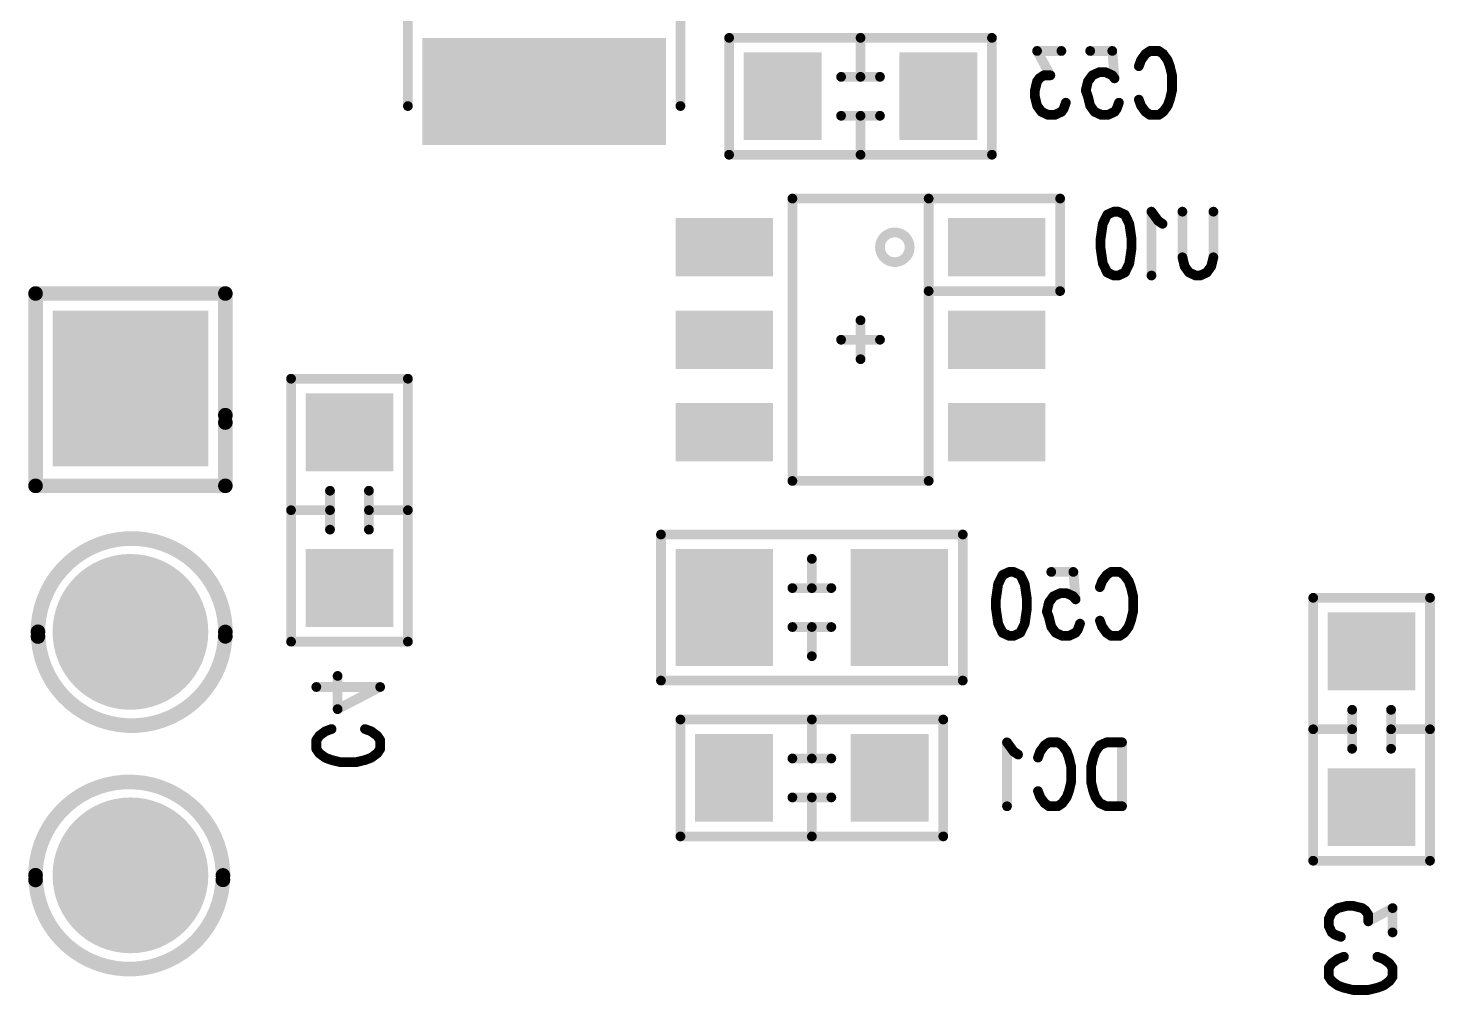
# Model space of a CAD drawing. Extents: x 100 to 144.1, y 92.5 to 144.1.
# Drawn here: x 113.45 to 127.9, y 102.27 to 112.2 of the extents above; entities that cross this region are included whole.
import ezdxf

# ---------------------------------------------------------------- set-up
doc = ezdxf.new("R2010")
doc.units = 0
doc.layers.get('0').update_dxf_attribs({"linetype": 'CONTINUOUS'})
doc.layers.add('MASK-BOTTOM_PHO', color=6, linetype='CONTINUOUS')
doc.layers.add('SILK-BOTTOM_PHO', color=12, linetype='CONTINUOUS')

# ---------------------------------------------------------------- blocks, each defined once
blk = doc.blocks.new('SQUARE_28')
blk.add_solid([(0.799972, 0.799972), (0.799972, -0.799972), (-0.799972, 0.799972), (-0.799972, -0.799972)])
blk = doc.blocks.new('ROUND_49')
at = {"const_width": 0.799972}
blk.add_lwpolyline([(-0.399986, 0, 1), (0.399986, 0, 1)], format="xyb", close=True, dxfattribs=at)
blk = doc.blocks.new('SQUARE_33')
blk.add_solid([(0.499998, 0.499998), (0.499998, -0.499998), (-0.499998, 0.499998), (-0.499998, -0.499998)])
blk = doc.blocks.new('SQUARE_122')
blk.add_solid([(0.299974, 0.299974), (0.299974, -0.299974), (-0.299974, 0.299974), (-0.299974, -0.299974)])
blk = doc.blocks.new('SQUARE_152')
blk.add_solid([(0.550036, 0.550036), (0.550036, -0.550036), (-0.550036, 0.550036), (-0.550036, -0.550036)])
blk = doc.blocks.new('SQUARE_160')
blk.add_solid([(0.40005, 0.40005), (0.40005, -0.40005), (-0.40005, 0.40005), (-0.40005, -0.40005)])
blk = doc.blocks.new('ROUND_1')
at = {"const_width": 0.050038}
blk.add_lwpolyline([(-0.025018, 0, 1), (0.025018, 0, 1)], format="xyb", close=True, dxfattribs=at)
blk = doc.blocks.new('ROUND_61')
at = {"const_width": 0.075056}
blk.add_lwpolyline([(-0.037528, 0, 1), (0.037528, 0, 1)], format="xyb", close=True, dxfattribs=at)

msp = doc.modelspace()

# ---------------------------------------------------------------- linework, layer by layer
at = {"layer": 'MASK-BOTTOM_PHO'}
for points, const_width in [([(118.050056, 111.549942), (119.450104, 111.549942)], 1.100072), ([(121.19991, 111.549942), (121.19991, 111.45012)], 0.8001), ([(122.80011, 111.549942), (122.80011, 111.45012)], 0.8001), ([(120.800114, 109.949996), (120.400064, 109.949996)], 0.599948), ([(123.599956, 109.949996), (123.199906, 109.949996)], 0.599948), ([(120.800114, 109.000036), (120.400064, 109.000036)], 0.599948), ([(123.599956, 109.000036), (123.199906, 109.000036)], 0.599948), ([(116.700046, 108.050076), (116.800122, 108.050076)], 0.8001), ([(120.800114, 108.050076), (120.400064, 108.050076)], 0.599948), ([(123.599956, 108.050076), (123.199906, 108.050076)], 0.599948), ([(116.700046, 106.449876), (116.800122, 106.449876)], 0.8001), ([(120.599962, 106.350054), (120.599962, 106.149902)], 0.999996), ([(122.40006, 106.350054), (122.40006, 106.149902)], 0.999996), ([(127.299974, 105.79989), (127.199898, 105.79989)], 0.8001), ([(120.700038, 104.549956), (120.700038, 104.44988)], 0.8001), ([(122.299984, 104.549956), (122.299984, 104.44988)], 0.8001), ([(127.299974, 104.199944), (127.199898, 104.199944)], 0.8001)]:
    msp.add_lwpolyline(points, dxfattribs=dict(at, const_width=const_width))
at = {"layer": 'SILK-BOTTOM_PHO'}
for points, const_width in [([(117.350032, 114.599974), (117.350032, 111.400082)], 0.100076), ([(120.149874, 111.400082), (120.149874, 114.599974)], 0.100076), ([(123.35002, 112.100106), (120.65, 112.100106)], 0.100076), ([(120.65, 112.100106), (120.65, 110.899956)], 0.100076), ([(122.00001, 112.100106), (122.00001, 111.700056)], 0.100076), ([(123.35002, 110.899956), (123.35002, 112.100106)], 0.100076), ([(124.06376, 111.96574), (123.81357, 111.96574)], 0.100076), ([(123.81357, 111.96574), (123.949968, 111.71555)], 0.100076), ([(124.359162, 111.96574), (124.586238, 111.96574)], 0.100076), ([(124.586238, 111.96574), (124.609098, 111.684308)], 0.100076), ([(124.92736, 111.934498), (124.972826, 111.96574)], 0.100076), ([(124.972826, 111.96574), (125.063758, 111.96574)], 0.100076), ([(125.063758, 111.96574), (125.10897, 111.934498)], 0.100076), ([(124.859034, 111.809276), (124.881894, 111.87176)], 0.100076), ([(124.881894, 111.87176), (124.92736, 111.934498)], 0.100076), ([(125.10897, 111.934498), (125.154436, 111.87176)], 0.100076), ([(125.154436, 111.87176), (125.177296, 111.809276)], 0.100076), ([(125.177296, 111.809276), (125.199902, 111.71555)], 0.100076), ([(121.800112, 111.700056), (122.199908, 111.700056)], 0.100076), ([(123.83643, 111.684308), (123.81357, 111.653066)], 0.100076), ([(123.881896, 111.71555), (123.83643, 111.684308)], 0.100076), ([(123.949968, 111.71555), (123.881896, 111.71555)], 0.100076), ([(124.381768, 111.71555), (124.336302, 111.653066)], 0.100076), ([(124.450094, 111.746792), (124.381768, 111.71555)], 0.100076), ([(124.518166, 111.746792), (124.450094, 111.746792)], 0.100076), ([(124.586238, 111.71555), (124.518166, 111.746792)], 0.100076), ([(124.609098, 111.684308), (124.586238, 111.71555)], 0.100076), ([(125.199902, 111.71555), (125.199902, 111.55934)], 0.100076), ([(123.81357, 111.653066), (123.790964, 111.55934)], 0.100076), ([(123.790964, 111.55934), (123.790964, 111.496856)], 0.100076), ([(124.336302, 111.653066), (124.313696, 111.55934)], 0.100076), ([(124.313696, 111.55934), (124.336302, 111.496856)], 0.100076), ([(125.199902, 111.55934), (125.177296, 111.465614)], 0.100076), ([(123.790964, 111.496856), (123.81357, 111.40313)], 0.100076), ([(123.81357, 111.40313), (123.859036, 111.340646)], 0.100076), ([(124.06376, 111.340646), (124.086366, 111.371888)], 0.100076), ([(124.086366, 111.371888), (124.108972, 111.434372)], 0.100076), ([(124.336302, 111.496856), (124.359162, 111.40313)], 0.100076), ([(124.359162, 111.40313), (124.404628, 111.340646)], 0.100076), ([(124.609098, 111.340646), (124.631704, 111.371888)], 0.100076), ([(124.631704, 111.371888), (124.654564, 111.434372)], 0.100076), ([(124.881894, 111.40313), (124.859034, 111.465614)], 0.100076), ([(124.92736, 111.340646), (124.881894, 111.40313)], 0.100076), ([(125.154436, 111.40313), (125.10897, 111.340646)], 0.100076), ([(125.177296, 111.465614), (125.154436, 111.40313)], 0.100076), ([(121.800112, 111.300006), (122.199908, 111.300006)], 0.100076), ([(122.00001, 110.899956), (122.00001, 111.300006)], 0.100076), ([(123.859036, 111.340646), (123.927362, 111.309404)], 0.100076), ([(123.927362, 111.309404), (123.995434, 111.309404)], 0.100076), ([(123.995434, 111.309404), (124.06376, 111.340646)], 0.100076), ([(124.404628, 111.340646), (124.4727, 111.309404)], 0.100076), ([(124.4727, 111.309404), (124.541026, 111.309404)], 0.100076), ([(124.541026, 111.309404), (124.609098, 111.340646)], 0.100076), ([(124.972826, 111.309404), (124.92736, 111.340646)], 0.100076), ([(125.063758, 111.309404), (124.972826, 111.309404)], 0.100076), ([(125.10897, 111.340646), (125.063758, 111.309404)], 0.100076), ([(120.65, 110.899956), (123.35002, 110.899956)], 0.100076), ([(122.700034, 110.450122), (121.299986, 110.450122)], 0.100076), ([(121.299986, 110.450122), (121.299986, 107.54995)], 0.100076), ([(122.700034, 107.54995), (122.700034, 110.450122)], 0.100076), ([(122.700034, 110.450122), (122.700034, 109.499908)], 0.100076), ([(124.050044, 110.450122), (122.700034, 110.450122)], 0.100076), ([(124.050044, 109.499908), (124.050044, 110.450122)], 0.100076), ([(124.488702, 110.190534), (124.534168, 110.28426)], 0.100076), ([(124.534168, 110.28426), (124.60224, 110.315502)], 0.100076), ([(124.60224, 110.315502), (124.647706, 110.315502)], 0.100076), ([(124.647706, 110.315502), (124.716032, 110.28426)], 0.100076), ([(124.716032, 110.28426), (124.761244, 110.190534)], 0.100076), ([(125.0569, 110.221776), (124.988574, 110.315502)], 0.100076), ([(124.988574, 110.315502), (124.988574, 109.65942)], 0.100076), ([(125.102366, 110.190534), (125.0569, 110.221776)], 0.100076), ([(125.306836, 109.846872), (125.306836, 110.315502)], 0.100076), ([(125.625098, 110.315502), (125.625098, 109.846872)], 0.100076), ([(124.465842, 110.034324), (124.488702, 110.190534)], 0.100076), ([(124.761244, 110.190534), (124.784104, 110.034324)], 0.100076), ([(124.465842, 109.940598), (124.465842, 110.034324)], 0.100076), ([(124.488702, 109.784388), (124.465842, 109.940598)], 0.100076), ([(124.784104, 109.940598), (124.761244, 109.784388)], 0.100076), ([(124.784104, 110.034324), (124.784104, 109.940598)], 0.100076), ([(124.534168, 109.690662), (124.488702, 109.784388)], 0.100076), ([(124.761244, 109.784388), (124.716032, 109.690662)], 0.100076), ([(125.329442, 109.753146), (125.306836, 109.846872)], 0.100076), ([(125.625098, 109.846872), (125.602238, 109.753146)], 0.100076), ([(124.60224, 109.65942), (124.534168, 109.690662)], 0.100076), ([(124.647706, 109.65942), (124.60224, 109.65942)], 0.100076), ([(124.716032, 109.690662), (124.647706, 109.65942)], 0.100076), ([(125.374908, 109.690662), (125.329442, 109.753146)], 0.100076), ([(125.443234, 109.65942), (125.374908, 109.690662)], 0.100076), ([(125.4887, 109.65942), (125.443234, 109.65942)], 0.100076), ([(125.556772, 109.690662), (125.4887, 109.65942)], 0.100076), ([(125.602238, 109.753146), (125.556772, 109.690662)], 0.100076), ([(115.475004, 109.475016), (113.525046, 109.475016)], 0.150114), ([(113.525046, 109.475016), (113.525046, 107.499912)], 0.150114), ([(115.475004, 108.149898), (115.475004, 109.475016)], 0.150114), ([(122.700034, 109.499908), (124.050044, 109.499908)], 0.100076), ([(122.00001, 109.199934), (122.00001, 108.799884)], 0.100076), ([(121.800112, 109.000036), (122.199908, 109.000036)], 0.100076), ([(117.350032, 108.599986), (116.149882, 108.599986)], 0.100076), ([(116.149882, 108.599986), (116.149882, 105.899966)], 0.100076), ([(117.350032, 105.899966), (117.350032, 108.599986)], 0.100076), ([(115.475004, 107.499912), (115.475004, 108.225082)], 0.150114), ([(113.525046, 107.499912), (115.475004, 107.499912)], 0.150114), ([(121.299986, 107.54995), (122.700034, 107.54995)], 0.100076), ([(116.549932, 107.050078), (116.549932, 107.449874)], 0.100076), ([(116.949982, 107.050078), (116.949982, 107.449874)], 0.100076), ([(116.149882, 107.249976), (116.549932, 107.249976)], 0.100076), ([(117.350032, 107.249976), (116.949982, 107.249976)], 0.100076), ([(123.050046, 107.00004), (119.949976, 107.00004)], 0.100076), ([(119.949976, 107.00004), (119.949976, 105.499916)], 0.100076), ([(123.050046, 105.499916), (123.050046, 107.00004)], 0.100076), ([(121.499884, 106.449876), (121.499884, 106.750104)], 0.100076), ([(123.458986, 106.584496), (123.527312, 106.615738)], 0.100076), ([(123.527312, 106.615738), (123.572778, 106.615738)], 0.100076), ([(123.572778, 106.615738), (123.64085, 106.584496)], 0.100076), ([(123.959112, 106.615738), (124.186442, 106.615738)], 0.100076), ([(124.186442, 106.615738), (124.209048, 106.334306)], 0.100076), ([(124.52731, 106.584496), (124.572776, 106.615738)], 0.100076), ([(124.572776, 106.615738), (124.663708, 106.615738)], 0.100076), ([(124.663708, 106.615738), (124.709174, 106.584496)], 0.100076), ([(123.390914, 106.334306), (123.41352, 106.490516)], 0.100076), ([(123.41352, 106.490516), (123.458986, 106.584496)], 0.100076), ([(123.64085, 106.584496), (123.686316, 106.490516)], 0.100076), ([(123.686316, 106.490516), (123.709176, 106.334306)], 0.100076), ([(124.458984, 106.459274), (124.481844, 106.521758)], 0.100076), ([(124.481844, 106.521758), (124.52731, 106.584496)], 0.100076), ([(124.709174, 106.584496), (124.75464, 106.521758)], 0.100076), ([(124.75464, 106.521758), (124.777246, 106.459274)], 0.100076), ([(124.777246, 106.459274), (124.800106, 106.365548)], 0.100076), ([(121.299986, 106.449876), (121.700036, 106.449876)], 0.100076), ([(123.390914, 106.24058), (123.390914, 106.334306)], 0.100076), ([(123.709176, 106.334306), (123.709176, 106.24058)], 0.100076), ([(123.981718, 106.365548), (123.936252, 106.303064)], 0.100076), ([(124.050044, 106.39679), (123.981718, 106.365548)], 0.100076), ([(124.118116, 106.39679), (124.050044, 106.39679)], 0.100076), ([(124.186442, 106.365548), (124.118116, 106.39679)], 0.100076), ([(124.209048, 106.334306), (124.186442, 106.365548)], 0.100076), ([(124.800106, 106.365548), (124.800106, 106.209338)], 0.100076), ([(126.649988, 106.350054), (126.649988, 103.650034)], 0.100076), ([(127.849884, 106.350054), (126.649988, 106.350054)], 0.100076), ([(127.849884, 103.650034), (127.849884, 106.350054)], 0.100076), ([(123.41352, 106.08437), (123.390914, 106.24058)], 0.100076), ([(123.709176, 106.24058), (123.686316, 106.08437)], 0.100076), ([(123.936252, 106.303064), (123.913646, 106.209338)], 0.100076), ([(123.913646, 106.209338), (123.936252, 106.146854)], 0.100076), ([(124.800106, 106.209338), (124.777246, 106.115612)], 0.100076), ([(121.299986, 106.05008), (121.700036, 106.05008)], 0.100076), ([(121.499884, 106.05008), (121.499884, 105.750106)], 0.100076), ([(123.458986, 105.990644), (123.41352, 106.08437)], 0.100076), ([(123.686316, 106.08437), (123.64085, 105.990644)], 0.100076), ([(123.936252, 106.146854), (123.959112, 106.053128)], 0.100076), ([(123.959112, 106.053128), (124.004578, 105.990644)], 0.100076), ([(124.209048, 105.990644), (124.231908, 106.021886)], 0.100076), ([(124.231908, 106.021886), (124.254514, 106.08437)], 0.100076), ([(124.481844, 106.053128), (124.458984, 106.115612)], 0.100076), ([(124.52731, 105.990644), (124.481844, 106.053128)], 0.100076), ([(124.75464, 106.053128), (124.709174, 105.990644)], 0.100076), ([(124.777246, 106.115612), (124.75464, 106.053128)], 0.100076), ([(116.149882, 105.899966), (117.350032, 105.899966)], 0.100076), ([(123.527312, 105.959402), (123.458986, 105.990644)], 0.100076), ([(123.572778, 105.959402), (123.527312, 105.959402)], 0.100076), ([(123.64085, 105.990644), (123.572778, 105.959402)], 0.100076), ([(124.004578, 105.990644), (124.07265, 105.959402)], 0.100076), ([(124.07265, 105.959402), (124.140976, 105.959402)], 0.100076), ([(124.140976, 105.959402), (124.209048, 105.990644)], 0.100076), ([(124.572776, 105.959402), (124.52731, 105.990644)], 0.100076), ([(124.663708, 105.959402), (124.572776, 105.959402)], 0.100076), ([(124.709174, 105.990644), (124.663708, 105.959402)], 0.100076), ([(116.628164, 105.2068), (116.628164, 105.547668)], 0.100076), ([(119.949976, 105.499916), (123.050046, 105.499916)], 0.100076), ([(117.065552, 105.43413), (116.40947, 105.43413)], 0.100076), ([(117.065552, 105.43413), (116.628164, 105.2068)], 0.100076), ([(127.050038, 105.199942), (127.050038, 104.799892)], 0.100076), ([(127.450088, 105.199942), (127.450088, 104.799892)], 0.100076), ([(122.849894, 105.10012), (120.149874, 105.10012)], 0.100076), ([(120.149874, 105.10012), (120.149874, 103.89997)], 0.100076), ([(121.499884, 105.10012), (121.499884, 104.70007)], 0.100076), ([(122.849894, 103.89997), (122.849894, 105.10012)], 0.100076), ([(116.40947, 104.888538), (116.440712, 104.934004)], 0.100076), ([(116.40947, 104.797606), (116.40947, 104.888538)], 0.100076), ([(116.440712, 104.934004), (116.503196, 104.97947)], 0.100076), ([(116.503196, 104.97947), (116.56568, 105.00233)], 0.100076), ([(116.909342, 105.00233), (116.971826, 104.97947)], 0.100076), ([(116.971826, 104.97947), (117.03431, 104.934004)], 0.100076), ([(117.03431, 104.934004), (117.065552, 104.888538)], 0.100076), ([(117.065552, 104.888538), (117.065552, 104.797606)], 0.100076), ([(123.572778, 104.771952), (123.504452, 104.865678)], 0.100076), ([(123.504452, 104.865678), (123.504452, 104.209342)], 0.100076), ([(123.890786, 104.834436), (123.936252, 104.865678)], 0.100076), ([(123.936252, 104.865678), (124.027184, 104.865678)], 0.100076), ([(124.027184, 104.865678), (124.07265, 104.834436)], 0.100076), ([(124.52731, 104.865678), (124.458984, 104.834436)], 0.100076), ([(124.686314, 104.865678), (124.52731, 104.865678)], 0.100076), ([(124.686314, 104.865678), (124.686314, 104.209342)], 0.100076), ([(126.649988, 105.000044), (127.050038, 105.000044)], 0.100076), ([(127.849884, 105.000044), (127.450088, 105.000044)], 0.100076), ([(116.440712, 104.752394), (116.40947, 104.797606)], 0.100076), ([(116.503196, 104.706928), (116.440712, 104.752394)], 0.100076), ([(117.03431, 104.752394), (116.971826, 104.706928)], 0.100076), ([(117.065552, 104.797606), (117.03431, 104.752394)], 0.100076), ([(123.618244, 104.74071), (123.572778, 104.771952)], 0.100076), ([(123.822714, 104.709468), (123.845574, 104.771952)], 0.100076), ([(123.845574, 104.771952), (123.890786, 104.834436)], 0.100076), ([(124.07265, 104.834436), (124.118116, 104.771952)], 0.100076), ([(124.118116, 104.771952), (124.140976, 104.709468)], 0.100076), ([(124.413518, 104.771952), (124.390912, 104.709468)], 0.100076), ([(124.458984, 104.834436), (124.413518, 104.771952)], 0.100076), ([(116.56568, 104.684068), (116.503196, 104.706928)], 0.100076), ([(116.659406, 104.661462), (116.56568, 104.684068)], 0.100076), ([(116.815616, 104.661462), (116.659406, 104.661462)], 0.100076), ([(116.909342, 104.684068), (116.815616, 104.661462)], 0.100076), ([(116.971826, 104.706928), (116.909342, 104.684068)], 0.100076), ([(121.299986, 104.70007), (121.700036, 104.70007)], 0.100076), ([(124.140976, 104.709468), (124.163582, 104.615742)], 0.100076), ([(124.163582, 104.615742), (124.163582, 104.459278)], 0.100076), ([(124.390912, 104.709468), (124.368306, 104.615742)], 0.100076), ([(124.368306, 104.615742), (124.368306, 104.459278)], 0.100076), ([(124.163582, 104.459278), (124.140976, 104.365552)], 0.100076), ([(124.368306, 104.459278), (124.390912, 104.365552)], 0.100076), ([(121.299986, 104.30002), (121.700036, 104.30002)], 0.100076), ([(121.499884, 103.89997), (121.499884, 104.30002)], 0.100076), ([(123.845574, 104.303068), (123.822714, 104.365552)], 0.100076), ([(123.890786, 104.240584), (123.845574, 104.303068)], 0.100076), ([(124.118116, 104.303068), (124.07265, 104.240584)], 0.100076), ([(124.140976, 104.365552), (124.118116, 104.303068)], 0.100076), ([(124.390912, 104.365552), (124.413518, 104.303068)], 0.100076), ([(124.413518, 104.303068), (124.458984, 104.240584)], 0.100076), ([(123.936252, 104.209342), (123.890786, 104.240584)], 0.100076), ([(124.027184, 104.209342), (123.936252, 104.209342)], 0.100076), ([(124.07265, 104.240584), (124.027184, 104.209342)], 0.100076), ([(124.458984, 104.240584), (124.52731, 104.209342)], 0.100076), ([(124.52731, 104.209342), (124.686314, 104.209342)], 0.100076), ([(120.149874, 103.89997), (122.849894, 103.89997)], 0.100076), ([(126.649988, 103.650034), (127.849884, 103.650034)], 0.100076), ([(126.903226, 103.163624), (126.840742, 103.118158)], 0.100076), ([(126.996952, 103.186484), (126.903226, 103.163624)], 0.100076), ([(127.059436, 103.186484), (126.996952, 103.186484)], 0.100076), ([(127.153162, 103.163624), (127.059436, 103.186484)], 0.100076), ([(127.184404, 103.141018), (127.153162, 103.163624)], 0.100076), ([(127.215646, 103.095552), (127.184404, 103.141018)], 0.100076), ([(127.465582, 103.163624), (127.215646, 103.027226)], 0.100076), ([(127.465582, 102.913688), (127.465582, 103.163624)], 0.100076), ([(126.840742, 103.118158), (126.8095, 103.050086)], 0.100076), ([(126.8095, 103.050086), (126.8095, 102.98176)], 0.100076), ([(127.215646, 103.027226), (127.215646, 103.095552)], 0.100076), ([(126.8095, 102.98176), (126.840742, 102.913688)], 0.100076), ([(126.840742, 102.913688), (126.871984, 102.890828)], 0.100076), ([(126.871984, 102.890828), (126.934468, 102.868222)], 0.100076), ([(126.8095, 102.54996), (126.840742, 102.595426)], 0.100076), ([(126.840742, 102.595426), (126.903226, 102.640892)], 0.100076), ([(126.903226, 102.640892), (126.96571, 102.663752)], 0.100076), ([(127.309372, 102.663752), (127.371856, 102.640892)], 0.100076), ([(127.371856, 102.640892), (127.43434, 102.595426)], 0.100076), ([(127.43434, 102.595426), (127.465582, 102.54996)], 0.100076), ([(126.8095, 102.459028), (126.8095, 102.54996)], 0.100076), ([(126.840742, 102.413562), (126.8095, 102.459028)], 0.100076), ([(126.903226, 102.368096), (126.840742, 102.413562)], 0.100076), ([(127.43434, 102.413562), (127.371856, 102.368096)], 0.100076), ([(127.465582, 102.459028), (127.43434, 102.413562)], 0.100076), ([(127.465582, 102.54996), (127.465582, 102.459028)], 0.100076), ([(126.96571, 102.34549), (126.903226, 102.368096)], 0.100076), ([(127.059436, 102.32263), (126.96571, 102.34549)], 0.100076), ([(127.215646, 102.32263), (127.059436, 102.32263)], 0.100076), ([(127.309372, 102.34549), (127.215646, 102.32263)], 0.100076), ([(127.371856, 102.368096), (127.309372, 102.34549)], 0.100076)]:
    msp.add_lwpolyline(points, dxfattribs=dict(at, const_width=const_width))
at = {"layer": 'SILK-BOTTOM_PHO', "const_width": 0.100076}
msp.add_lwpolyline([(122.199908, 109.949996, 1), (122.504708, 109.949996, 1)], format="xyb", close=True, dxfattribs=at)
at = {"layer": 'SILK-BOTTOM_PHO', "const_width": 0.150114}
for points in [[(115.475004, 105.954068, 1.0454531), (113.549938, 105.95229)], [(113.549938, 106.001058, 1.000792), (115.475004, 105.999534)], [(115.450112, 103.453946, 1.0455973), (113.525046, 103.452422)], [(113.525046, 103.50119, 1.000924), (115.450112, 103.499412)]]:
    msp.add_lwpolyline(points, format="xyb", dxfattribs=at)

# ---------------------------------------------------------------- block references
at = {"layer": 'MASK-BOTTOM_PHO'}
for name, p in [('SQUARE_152', (118.050056, 111.549942)), ('SQUARE_152', (119.450104, 111.549942)), ('SQUARE_160', (121.19991, 111.549942)), ('SQUARE_160', (121.19991, 111.45012)), ('SQUARE_160', (122.80011, 111.549942)), ('SQUARE_160', (122.80011, 111.45012)), ('SQUARE_122', (120.400064, 109.949996)), ('SQUARE_122', (120.800114, 109.949996)), ('SQUARE_122', (123.199906, 109.949996)), ('SQUARE_122', (123.599956, 109.949996)), ('SQUARE_28', (114.499898, 108.49991)), ('SQUARE_122', (120.400064, 109.000036)), ('SQUARE_122', (120.800114, 109.000036)), ('SQUARE_122', (123.199906, 109.000036)), ('SQUARE_122', (123.599956, 109.000036)), ('SQUARE_160', (116.700046, 108.050076)), ('SQUARE_160', (116.800122, 108.050076)), ('SQUARE_122', (120.400064, 108.050076)), ('SQUARE_122', (120.800114, 108.050076)), ('SQUARE_122', (123.199906, 108.050076)), ('SQUARE_122', (123.599956, 108.050076)), ('ROUND_49', (114.499898, 106.000042)), ('SQUARE_160', (116.700046, 106.449876)), ('SQUARE_160', (116.800122, 106.449876)), ('SQUARE_33', (120.599962, 106.350054)), ('SQUARE_33', (122.40006, 106.350054)), ('SQUARE_33', (120.599962, 106.149902)), ('SQUARE_33', (122.40006, 106.149902)), ('SQUARE_160', (127.199898, 105.79989)), ('SQUARE_160', (127.299974, 105.79989)), ('SQUARE_160', (120.700038, 104.549956)), ('SQUARE_160', (122.299984, 104.549956)), ('SQUARE_160', (120.700038, 104.44988)), ('SQUARE_160', (122.299984, 104.44988)), ('SQUARE_160', (127.199898, 104.199944)), ('SQUARE_160', (127.299974, 104.199944)), ('ROUND_49', (114.499898, 103.49992))]:
    msp.add_blockref(name, p, dxfattribs=at)
at = {"layer": 'SILK-BOTTOM_PHO'}
for name, p in [('ROUND_1', (120.65, 112.100106)), ('ROUND_1', (122.00001, 112.100106)), ('ROUND_1', (123.35002, 112.100106)), ('ROUND_1', (123.81357, 111.96574)), ('ROUND_1', (124.06376, 111.96574)), ('ROUND_1', (124.359162, 111.96574)), ('ROUND_1', (124.586238, 111.96574)), ('ROUND_1', (124.972826, 111.96574)), ('ROUND_1', (125.063758, 111.96574)), ('ROUND_1', (124.859034, 111.809276)), ('ROUND_1', (124.881894, 111.87176)), ('ROUND_1', (124.92736, 111.934498)), ('ROUND_1', (125.10897, 111.934498)), ('ROUND_1', (125.154436, 111.87176)), ('ROUND_1', (125.177296, 111.809276)), ('ROUND_1', (121.800112, 111.700056)), ('ROUND_1', (122.00001, 111.700056)), ('ROUND_1', (122.199908, 111.700056)), ('ROUND_1', (123.83643, 111.684308)), ('ROUND_1', (123.881896, 111.71555)), ('ROUND_1', (123.949968, 111.71555)), ('ROUND_1', (124.381768, 111.71555)), ('ROUND_1', (124.450094, 111.746792)), ('ROUND_1', (124.518166, 111.746792)), ('ROUND_1', (124.586238, 111.71555)), ('ROUND_1', (124.609098, 111.684308)), ('ROUND_1', (125.199902, 111.71555)), ('ROUND_1', (123.790964, 111.55934)), ('ROUND_1', (123.81357, 111.653066)), ('ROUND_1', (124.313696, 111.55934)), ('ROUND_1', (124.336302, 111.653066)), ('ROUND_1', (125.199902, 111.55934)), ('ROUND_1', (117.350032, 111.400082)), ('ROUND_1', (120.149874, 111.400082)), ('ROUND_1', (123.790964, 111.496856)), ('ROUND_1', (123.81357, 111.40313)), ('ROUND_1', (124.086366, 111.371888)), ('ROUND_1', (124.108972, 111.434372)), ('ROUND_1', (124.336302, 111.496856)), ('ROUND_1', (124.359162, 111.40313)), ('ROUND_1', (124.631704, 111.371888)), ('ROUND_1', (124.654564, 111.434372)), ('ROUND_1', (124.859034, 111.465614)), ('ROUND_1', (124.881894, 111.40313)), ('ROUND_1', (125.154436, 111.40313)), ('ROUND_1', (125.177296, 111.465614)), ('ROUND_1', (121.800112, 111.300006)), ('ROUND_1', (122.00001, 111.300006)), ('ROUND_1', (122.199908, 111.300006)), ('ROUND_1', (123.859036, 111.340646)), ('ROUND_1', (123.927362, 111.309404)), ('ROUND_1', (123.995434, 111.309404)), ('ROUND_1', (124.06376, 111.340646)), ('ROUND_1', (124.404628, 111.340646)), ('ROUND_1', (124.4727, 111.309404)), ('ROUND_1', (124.541026, 111.309404)), ('ROUND_1', (124.609098, 111.340646)), ('ROUND_1', (124.92736, 111.340646)), ('ROUND_1', (124.972826, 111.309404)), ('ROUND_1', (125.063758, 111.309404)), ('ROUND_1', (125.10897, 111.340646)), ('ROUND_1', (120.65, 110.899956)), ('ROUND_1', (120.65, 110.899956)), ('ROUND_1', (122.00001, 110.899956)), ('ROUND_1', (123.35002, 110.899956)), ('ROUND_1', (121.299986, 110.450122)), ('ROUND_1', (122.700034, 110.450122)), ('ROUND_1', (122.700034, 110.450122)), ('ROUND_1', (122.700034, 110.450122)), ('ROUND_1', (124.050044, 110.450122)), ('ROUND_1', (124.534168, 110.28426)), ('ROUND_1', (124.60224, 110.315502)), ('ROUND_1', (124.647706, 110.315502)), ('ROUND_1', (124.647706, 110.315502)), ('ROUND_1', (124.716032, 110.28426)), ('ROUND_1', (124.988574, 110.315502)), ('ROUND_1', (125.0569, 110.221776)), ('ROUND_1', (125.306836, 110.315502)), ('ROUND_1', (125.625098, 110.315502)), ('ROUND_1', (124.488702, 110.190534)), ('ROUND_1', (124.761244, 110.190534)), ('ROUND_1', (125.102366, 110.190534)), ('ROUND_1', (124.465842, 110.034324)), ('ROUND_1', (124.465842, 109.940598)), ('ROUND_1', (124.784104, 110.034324)), ('ROUND_1', (124.784104, 109.940598)), ('ROUND_1', (124.488702, 109.784388)), ('ROUND_1', (124.761244, 109.784388)), ('ROUND_1', (125.306836, 109.846872)), ('ROUND_1', (125.625098, 109.846872)), ('ROUND_1', (124.534168, 109.690662)), ('ROUND_1', (124.60224, 109.65942)), ('ROUND_1', (124.647706, 109.65942)), ('ROUND_1', (124.716032, 109.690662)), ('ROUND_1', (124.988574, 109.65942)), ('ROUND_1', (125.329442, 109.753146)), ('ROUND_1', (125.374908, 109.690662)), ('ROUND_1', (125.443234, 109.65942)), ('ROUND_1', (125.4887, 109.65942)), ('ROUND_1', (125.556772, 109.690662)), ('ROUND_1', (125.602238, 109.753146)), ('ROUND_61', (113.525046, 109.475016)), ('ROUND_61', (115.475004, 109.475016)), ('ROUND_1', (122.700034, 109.499908)), ('ROUND_1', (124.050044, 109.499908)), ('ROUND_1', (122.00001, 109.199934)), ('ROUND_1', (121.800112, 109.000036)), ('ROUND_1', (122.199908, 109.000036)), ('ROUND_1', (122.00001, 108.799884)), ('ROUND_1', (116.149882, 108.599986)), ('ROUND_1', (117.350032, 108.599986)), ('ROUND_61', (115.475004, 108.225082)), ('ROUND_61', (115.475004, 108.149898)), ('ROUND_61', (113.525046, 107.499912)), ('ROUND_61', (115.475004, 107.499912)), ('ROUND_1', (121.299986, 107.54995)), ('ROUND_1', (122.700034, 107.54995)), ('ROUND_1', (116.549932, 107.449874)), ('ROUND_1', (116.949982, 107.449874)), ('ROUND_1', (116.149882, 107.249976)), ('ROUND_1', (116.549932, 107.249976)), ('ROUND_1', (116.949982, 107.249976)), ('ROUND_1', (117.350032, 107.249976)), ('ROUND_1', (116.549932, 107.050078)), ('ROUND_1', (116.949982, 107.050078)), ('ROUND_1', (119.949976, 107.00004)), ('ROUND_1', (123.050046, 107.00004)), ('ROUND_1', (121.499884, 106.750104)), ('ROUND_1', (123.527312, 106.615738)), ('ROUND_1', (123.572778, 106.615738)), ('ROUND_1', (123.572778, 106.615738)), ('ROUND_1', (123.959112, 106.615738)), ('ROUND_1', (124.186442, 106.615738)), ('ROUND_1', (124.572776, 106.615738)), ('ROUND_1', (124.663708, 106.615738)), ('ROUND_1', (123.41352, 106.490516)), ('ROUND_1', (123.458986, 106.584496)), ('ROUND_1', (123.64085, 106.584496)), ('ROUND_1', (123.686316, 106.490516)), ('ROUND_1', (124.458984, 106.459274)), ('ROUND_1', (124.481844, 106.521758)), ('ROUND_1', (124.52731, 106.584496)), ('ROUND_1', (124.709174, 106.584496)), ('ROUND_1', (124.75464, 106.521758)), ('ROUND_1', (124.777246, 106.459274)), ('ROUND_1', (121.299986, 106.449876)), ('ROUND_1', (121.499884, 106.449876)), ('ROUND_1', (121.700036, 106.449876)), ('ROUND_1', (123.390914, 106.334306)), ('ROUND_1', (123.709176, 106.334306)), ('ROUND_1', (123.981718, 106.365548)), ('ROUND_1', (124.050044, 106.39679)), ('ROUND_1', (124.118116, 106.39679)), ('ROUND_1', (124.186442, 106.365548)), ('ROUND_1', (124.209048, 106.334306)), ('ROUND_1', (124.800106, 106.365548)), ('ROUND_1', (126.649988, 106.350054)), ('ROUND_1', (126.649988, 106.350054)), ('ROUND_1', (127.849884, 106.350054)), ('ROUND_1', (123.390914, 106.24058)), ('ROUND_1', (123.709176, 106.24058)), ('ROUND_1', (123.913646, 106.209338)), ('ROUND_1', (123.936252, 106.303064)), ('ROUND_1', (124.800106, 106.209338)), ('ROUND_61', (113.549938, 106.001058)), ('ROUND_61', (115.475004, 105.999534)), ('ROUND_1', (121.299986, 106.05008)), ('ROUND_1', (121.499884, 106.05008)), ('ROUND_1', (121.700036, 106.05008)), ('ROUND_1', (123.41352, 106.08437)), ('ROUND_1', (123.686316, 106.08437)), ('ROUND_1', (123.936252, 106.146854)), ('ROUND_1', (123.959112, 106.053128)), ('ROUND_1', (124.231908, 106.021886)), ('ROUND_1', (124.254514, 106.08437)), ('ROUND_1', (124.458984, 106.115612)), ('ROUND_1', (124.481844, 106.053128)), ('ROUND_1', (124.75464, 106.053128)), ('ROUND_1', (124.777246, 106.115612)), ('ROUND_61', (113.549938, 105.95229)), ('ROUND_61', (115.475004, 105.954068)), ('ROUND_1', (116.149882, 105.899966)), ('ROUND_1', (117.350032, 105.899966)), ('ROUND_1', (117.350032, 105.899966)), ('ROUND_1', (123.458986, 105.990644)), ('ROUND_1', (123.527312, 105.959402)), ('ROUND_1', (123.572778, 105.959402)), ('ROUND_1', (123.64085, 105.990644)), ('ROUND_1', (124.004578, 105.990644)), ('ROUND_1', (124.07265, 105.959402)), ('ROUND_1', (124.140976, 105.959402)), ('ROUND_1', (124.209048, 105.990644)), ('ROUND_1', (124.52731, 105.990644)), ('ROUND_1', (124.572776, 105.959402)), ('ROUND_1', (124.663708, 105.959402)), ('ROUND_1', (124.709174, 105.990644)), ('ROUND_1', (121.499884, 105.750106)), ('ROUND_1', (116.628164, 105.547668)), ('ROUND_1', (119.949976, 105.499916)), ('ROUND_1', (119.949976, 105.499916)), ('ROUND_1', (123.050046, 105.499916)), ('ROUND_1', (116.40947, 105.43413)), ('ROUND_1', (117.065552, 105.43413)), ('ROUND_1', (117.065552, 105.43413)), ('ROUND_1', (116.628164, 105.2068)), ('ROUND_1', (127.050038, 105.199942)), ('ROUND_1', (127.450088, 105.199942)), ('ROUND_1', (120.149874, 105.10012)), ('ROUND_1', (121.499884, 105.10012)), ('ROUND_1', (122.849894, 105.10012)), ('ROUND_1', (116.40947, 104.888538)), ('ROUND_1', (116.440712, 104.934004)), ('ROUND_1', (116.503196, 104.97947)), ('ROUND_1', (116.56568, 105.00233)), ('ROUND_1', (116.909342, 105.00233)), ('ROUND_1', (116.971826, 104.97947)), ('ROUND_1', (117.03431, 104.934004)), ('ROUND_1', (117.065552, 104.888538)), ('ROUND_1', (123.504452, 104.865678)), ('ROUND_1', (123.936252, 104.865678)), ('ROUND_1', (124.027184, 104.865678)), ('ROUND_1', (124.52731, 104.865678)), ('ROUND_1', (124.686314, 104.865678)), ('ROUND_1', (124.686314, 104.865678)), ('ROUND_1', (126.649988, 105.000044)), ('ROUND_1', (127.050038, 105.000044)), ('ROUND_1', (127.450088, 105.000044)), ('ROUND_1', (127.849884, 105.000044)), ('ROUND_1', (116.40947, 104.797606)), ('ROUND_1', (116.440712, 104.752394)), ('ROUND_1', (117.03431, 104.752394)), ('ROUND_1', (117.065552, 104.797606)), ('ROUND_1', (123.572778, 104.771952)), ('ROUND_1', (123.618244, 104.74071)), ('ROUND_1', (123.845574, 104.771952)), ('ROUND_1', (123.890786, 104.834436)), ('ROUND_1', (124.07265, 104.834436)), ('ROUND_1', (124.118116, 104.771952)), ('ROUND_1', (124.413518, 104.771952)), ('ROUND_1', (124.458984, 104.834436)), ('ROUND_1', (127.050038, 104.799892)), ('ROUND_1', (127.450088, 104.799892)), ('ROUND_1', (116.503196, 104.706928)), ('ROUND_1', (116.56568, 104.684068)), ('ROUND_1', (116.659406, 104.661462)), ('ROUND_1', (116.815616, 104.661462)), ('ROUND_1', (116.909342, 104.684068)), ('ROUND_1', (116.971826, 104.706928)), ('ROUND_1', (121.299986, 104.70007)), ('ROUND_1', (121.499884, 104.70007)), ('ROUND_1', (121.700036, 104.70007)), ('ROUND_1', (123.822714, 104.709468)), ('ROUND_1', (124.140976, 104.709468)), ('ROUND_1', (124.163582, 104.615742)), ('ROUND_1', (124.368306, 104.615742)), ('ROUND_1', (124.390912, 104.709468)), ('ROUND_1', (124.163582, 104.459278)), ('ROUND_1', (124.368306, 104.459278)), ('ROUND_1', (121.299986, 104.30002)), ('ROUND_1', (121.499884, 104.30002)), ('ROUND_1', (121.700036, 104.30002)), ('ROUND_1', (123.822714, 104.365552)), ('ROUND_1', (123.845574, 104.303068)), ('ROUND_1', (124.118116, 104.303068)), ('ROUND_1', (124.140976, 104.365552)), ('ROUND_1', (124.390912, 104.365552)), ('ROUND_1', (124.413518, 104.303068)), ('ROUND_1', (123.504452, 104.209342)), ('ROUND_1', (123.890786, 104.240584)), ('ROUND_1', (123.936252, 104.209342)), ('ROUND_1', (124.027184, 104.209342)), ('ROUND_1', (124.07265, 104.240584)), ('ROUND_1', (124.458984, 104.240584)), ('ROUND_1', (124.52731, 104.209342)), ('ROUND_1', (124.686314, 104.209342)), ('ROUND_1', (124.686314, 104.209342)), ('ROUND_1', (120.149874, 103.89997)), ('ROUND_1', (120.149874, 103.89997)), ('ROUND_1', (121.499884, 103.89997)), ('ROUND_1', (122.849894, 103.89997)), ('ROUND_1', (126.649988, 103.650034)), ('ROUND_1', (127.849884, 103.650034)), ('ROUND_61', (113.525046, 103.50119)), ('ROUND_61', (113.525046, 103.452422)), ('ROUND_61', (115.450112, 103.499412)), ('ROUND_61', (115.450112, 103.453946)), ('ROUND_1', (126.903226, 103.163624)), ('ROUND_1', (126.996952, 103.186484)), ('ROUND_1', (127.059436, 103.186484)), ('ROUND_1', (127.153162, 103.163624)), ('ROUND_1', (127.184404, 103.141018)), ('ROUND_1', (127.465582, 103.163624)), ('ROUND_1', (126.8095, 103.050086)), ('ROUND_1', (126.840742, 103.118158)), ('ROUND_1', (127.215646, 103.095552)), ('ROUND_1', (127.215646, 103.027226)), ('ROUND_1', (126.8095, 102.98176)), ('ROUND_1', (126.840742, 102.913688)), ('ROUND_1', (126.871984, 102.890828)), ('ROUND_1', (126.934468, 102.868222)), ('ROUND_1', (127.465582, 102.913688)), ('ROUND_1', (126.840742, 102.595426)), ('ROUND_1', (126.903226, 102.640892)), ('ROUND_1', (126.96571, 102.663752)), ('ROUND_1', (127.309372, 102.663752)), ('ROUND_1', (127.371856, 102.640892)), ('ROUND_1', (127.43434, 102.595426)), ('ROUND_1', (126.8095, 102.54996)), ('ROUND_1', (126.8095, 102.459028)), ('ROUND_1', (126.840742, 102.413562)), ('ROUND_1', (127.43434, 102.413562)), ('ROUND_1', (127.465582, 102.54996)), ('ROUND_1', (127.465582, 102.459028)), ('ROUND_1', (126.903226, 102.368096)), ('ROUND_1', (126.96571, 102.34549)), ('ROUND_1', (127.059436, 102.32263)), ('ROUND_1', (127.215646, 102.32263)), ('ROUND_1', (127.309372, 102.34549)), ('ROUND_1', (127.371856, 102.368096))]:
    msp.add_blockref(name, p, dxfattribs=at)

doc.saveas('drawing.dxf')
